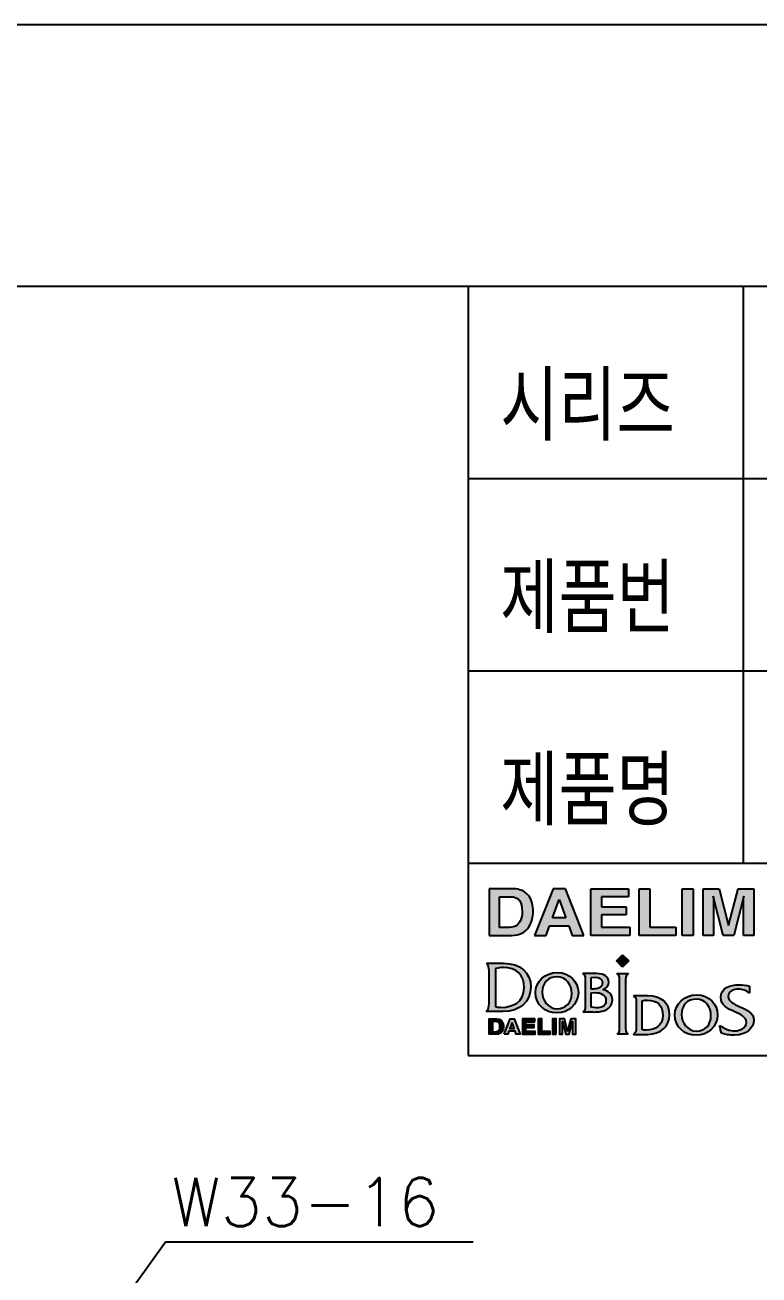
# Model space of a CAD drawing. Header units: millimetres. Extents: x 15117 to 15711, y 3069 to 3489.
# Drawn here: x 15584.2 to 15637.6, y 3398 to 3489 of the extents above; entities that cross this region are included whole.
import ezdxf

# ---------------------------------------------------------------- set-up
doc = ezdxf.new("R2010")
doc.units = ezdxf.units.MM
doc.header["$LTSCALE"] = 0.25
doc.layers.get('0').update_dxf_attribs({"color": 2})
doc.layers.add('D', color=2, linetype='Continuous')
doc.layers.add('TXT', color=4, linetype='Continuous')
doc.styles.add('GHS', font='romans.shx', dxfattribs={"height": 3.5, "bigfont": 'ghs.shx'})
doc.dimstyles.new('HONG', dxfattribs={"dimscale": 0, "dimtxt": 3.5, "dimasz": 3.5, "dimexe": 2, "dimexo": 1, "dimgap": 1, "dimtad": 1, "dimdec": 4, "dimdsep": 46, "dimtxsty": 'GHS', "dimcen": 3, "dimclrd": 2, "dimclre": 2, "dimclrt": 2, "dimadec": 0, "dimazin": 0, "dimtfac": 1, "dimtdec": 4, "dimtmove": 0, "dimatfit": 2, "dimfxl": 0, "dimtvp": 1, "dimtolj": 1, "dimarcsym": 0})

msp = doc.modelspace()

# ---------------------------------------------------------------- hatches: boundary and pattern name
at = {"layer": 'D'}
h = msp.add_hatch(color=256, dxfattribs=at)
h.dxf.hatch_style = 2
edge = h.paths.add_edge_path()
edge.add_spline(control_points=[(15619.62099, 3426.10624), (15619.62099, 3426.10624), (15617.98628, 3426.10624), (15617.98628, 3426.10624), (15617.98628, 3426.10624), (15617.98628, 3422.70109), (15617.98628, 3422.70109), (15617.98628, 3422.70109), (15619.62099, 3422.70109), (15619.62099, 3422.70109), (15620.19435, 3422.70109), (15620.62008, 3422.91369), (15620.89397, 3423.33696), (15621.09546, 3423.65085), (15621.19811, 3424.0346), (15621.19811, 3424.4878), (15621.19811, 3424.66594), (15621.17375, 3424.85384), (15621.12593, 3425.05078), (15621.07822, 3425.24746), (15620.98703, 3425.43111), (15620.85589, 3425.6006), (15620.69056, 3425.81006), (15620.47494, 3425.95417), (15620.20964, 3426.03349), (15620.0516, 3426.07838), (15619.85678, 3426.10307), (15619.62099, 3426.10624)], knot_values=[0, 0, 0, 0, 1, 1, 1, 2, 2, 2, 3, 3, 3, 4, 4, 4, 5, 5, 5, 6, 6, 6, 7, 7, 7, 8, 8, 8, 9, 9, 9, 9], degree=3, periodic=0)
edge = h.paths.add_edge_path()
edge.add_spline(control_points=[(15619.48752, 3425.52059), (15619.85047, 3425.52059), (15620.09271, 3425.42795), (15620.21328, 3425.24143), (15620.33297, 3425.05642), (15620.39493, 3424.78769), (15620.39493, 3424.44003), (15620.39493, 3424.18667), (15620.35472, 3423.96926), (15620.27401, 3423.78577), (15620.12558, 3423.45458), (15619.86357, 3423.28686), (15619.48752, 3423.28686), (15619.48752, 3423.28686), (15618.75446, 3423.28686), (15618.75446, 3423.28686), (15618.75446, 3423.28686), (15618.75446, 3425.52059), (15618.75446, 3425.52059), (15618.75446, 3425.52059), (15619.48752, 3425.52059), (15619.48752, 3425.52059)], knot_values=[0, 0, 0, 0, 1, 1, 1, 2, 2, 2, 3, 3, 3, 4, 4, 4, 5, 5, 5, 6, 6, 6, 7, 7, 7, 7], degree=3, periodic=0)
h = msp.add_hatch(color=256, dxfattribs=at)
h.dxf.hatch_style = 2
edge = h.paths.add_edge_path()
edge.add_spline(control_points=[(15621.30318, 3422.70109), (15621.30318, 3422.70109), (15622.13353, 3422.70109), (15622.13353, 3422.70109), (15622.13353, 3422.70109), (15622.39191, 3423.40435), (15622.39191, 3423.40435), (15622.39191, 3423.40435), (15623.78251, 3423.40435), (15623.78251, 3423.40435), (15623.78251, 3423.40435), (15624.03237, 3422.70109), (15624.03237, 3422.70109), (15624.03237, 3422.70109), (15624.893, 3422.70109), (15624.893, 3422.70109), (15624.893, 3422.70109), (15623.55565, 3426.10624), (15623.55565, 3426.10624), (15623.55565, 3426.10624), (15622.65591, 3426.10624), (15622.65591, 3426.10624), (15622.65591, 3426.10624), (15621.30318, 3422.70109), (15621.30318, 3422.70109)], knot_values=[0, 0, 0, 0, 1, 1, 1, 2, 2, 2, 3, 3, 3, 4, 4, 4, 5, 5, 5, 6, 6, 6, 7, 7, 7, 8, 8, 8, 8], degree=3, periodic=0)
edge = h.paths.add_edge_path()
edge.add_spline(control_points=[(15623.0973, 3425.32775), (15623.0973, 3425.32775), (15623.57389, 3423.98876), (15623.57389, 3423.98876), (15623.57389, 3423.98876), (15622.60506, 3423.98876), (15622.60506, 3423.98876), (15622.60506, 3423.98876), (15623.0973, 3425.32775), (15623.0973, 3425.32775)], knot_values=[0, 0, 0, 0, 1, 1, 1, 2, 2, 2, 3, 3, 3, 3], degree=3, periodic=0)
h = msp.add_hatch(color=256, dxfattribs=at)
h.dxf.hatch_style = 2
edge = h.paths.add_edge_path()
edge.add_spline(control_points=[(15628.13523, 3425.50288), (15628.13523, 3425.50288), (15626.17972, 3425.50288), (15626.17972, 3425.50288), (15626.17972, 3425.50288), (15626.17972, 3424.78315), (15626.17972, 3424.78315), (15626.17972, 3424.78315), (15627.97115, 3424.78315), (15627.97115, 3424.78315), (15627.97115, 3424.78315), (15627.97115, 3424.19848), (15627.97115, 3424.19848), (15627.97115, 3424.19848), (15626.17972, 3424.19848), (15626.17972, 3424.19848), (15626.17972, 3424.19848), (15626.17972, 3423.31156), (15626.17972, 3423.31156), (15626.17972, 3423.31156), (15628.23337, 3423.31156), (15628.23337, 3423.31156), (15628.23337, 3423.31156), (15628.23337, 3422.70109), (15628.23337, 3422.70109), (15628.23337, 3422.70109), (15625.40507, 3422.70109), (15625.40507, 3422.70109), (15625.40507, 3422.70109), (15625.40507, 3426.10624), (15625.40507, 3426.10624), (15625.40507, 3426.10624), (15628.13523, 3426.10624), (15628.13523, 3426.10624), (15628.13523, 3426.10624), (15628.13523, 3425.50288), (15628.13523, 3425.50288)], knot_values=[0, 0, 0, 0, 1, 1, 1, 2, 2, 2, 3, 3, 3, 4, 4, 4, 5, 5, 5, 6, 6, 6, 7, 7, 7, 8, 8, 8, 9, 9, 9, 10, 10, 10, 11, 11, 11, 12, 12, 12, 12], degree=3, periodic=0)
h = msp.add_hatch(color=256, dxfattribs=at)
h.dxf.hatch_style = 2
edge = h.paths.add_edge_path()
edge.add_spline(control_points=[(15628.90136, 3426.10624), (15628.90136, 3426.10624), (15629.69047, 3426.10624), (15629.69047, 3426.10624), (15629.69047, 3426.10624), (15629.69047, 3423.31156), (15629.69047, 3423.31156), (15629.69047, 3423.31156), (15631.57854, 3423.31156), (15631.57854, 3423.31156), (15631.57854, 3423.31156), (15631.57854, 3422.70109), (15631.57854, 3422.70109), (15631.57854, 3422.70109), (15628.90136, 3422.70109), (15628.90136, 3422.70109), (15628.90136, 3422.70109), (15628.90136, 3426.10624), (15628.90136, 3426.10624)], knot_values=[0, 0, 0, 0, 1, 1, 1, 2, 2, 2, 3, 3, 3, 4, 4, 4, 5, 5, 5, 6, 6, 6, 6], degree=3, periodic=0)
h = msp.add_hatch(color=256, dxfattribs=at)
h.dxf.hatch_style = 2
edge = h.paths.add_edge_path()
edge.add_spline(control_points=[(15632.84171, 3422.70109), (15632.84171, 3422.70109), (15632.05164, 3422.70109), (15632.05164, 3422.70109), (15632.05164, 3422.70109), (15632.05164, 3426.10624), (15632.05164, 3426.10624), (15632.05164, 3426.10624), (15632.84171, 3426.10624), (15632.84171, 3426.10624), (15632.84171, 3426.10624), (15632.84171, 3422.70109), (15632.84171, 3422.70109)], knot_values=[0, 0, 0, 0, 1, 1, 1, 2, 2, 2, 3, 3, 3, 4, 4, 4, 4], degree=3, periodic=0)
h = msp.add_hatch(color=256, dxfattribs=at)
h.dxf.hatch_style = 2
edge = h.paths.add_edge_path()
edge.add_spline(control_points=[(15636.10646, 3426.10624), (15636.10646, 3426.10624), (15637.24411, 3426.10624), (15637.24411, 3426.10624), (15637.24411, 3426.10624), (15637.24411, 3422.70109), (15637.24411, 3422.70109), (15637.24411, 3422.70109), (15636.51052, 3422.70109), (15636.51052, 3422.70109), (15636.51052, 3422.70109), (15636.51052, 3425.00384), (15636.51052, 3425.00384), (15636.51052, 3425.07056), (15636.51176, 3425.16361), (15636.51176, 3425.2826), (15636.51505, 3425.40188), (15636.51609, 3425.49452), (15636.51609, 3425.55889), (15636.51609, 3425.55889), (15635.79347, 3422.70109), (15635.79347, 3422.70109), (15635.79347, 3422.70109), (15635.02349, 3422.70109), (15635.02349, 3422.70109), (15635.02349, 3422.70109), (15634.30822, 3425.55889), (15634.30822, 3425.55889), (15634.30822, 3425.49452), (15634.30822, 3425.40188), (15634.31132, 3425.2826), (15634.31241, 3425.16361), (15634.31241, 3425.07056), (15634.31241, 3425.00384), (15634.31241, 3425.00384), (15634.31241, 3422.70109), (15634.31241, 3422.70109), (15634.31241, 3422.70109), (15633.57813, 3422.70109), (15633.57813, 3422.70109), (15633.57813, 3422.70109), (15633.57813, 3426.10624), (15633.57813, 3426.10624), (15633.57813, 3426.10624), (15634.72945, 3426.10624), (15634.72945, 3426.10624), (15634.72945, 3426.10624), (15635.41884, 3423.42987), (15635.41884, 3423.42987), (15635.41884, 3423.42987), (15636.10646, 3426.10624), (15636.10646, 3426.10624)], knot_values=[0, 0, 0, 0, 1, 1, 1, 2, 2, 2, 3, 3, 3, 4, 4, 4, 5, 5, 5, 6, 6, 6, 7, 7, 7, 8, 8, 8, 9, 9, 9, 10, 10, 10, 11, 11, 11, 12, 12, 12, 13, 13, 13, 14, 14, 14, 15, 15, 15, 16, 16, 16, 17, 17, 17, 17], degree=3, periodic=0)
h = msp.add_hatch(color=256, dxfattribs=at)
h.dxf.hatch_style = 2
h.paths.add_polyline_path([(15628.15506, 3420.84829), (15627.70721, 3420.40085), (15627.25981, 3420.84838), (15627.70721, 3421.29592)])
h = msp.add_hatch(color=256, dxfattribs=at)
h.dxf.hatch_style = 2
edge = h.paths.add_edge_path()
edge.add_spline(control_points=[(15618.48943, 3420.30326), (15618.48943, 3420.30326), (15618.46539, 3420.29781), (15618.46539, 3420.29781), (15618.46539, 3420.29781), (15618.46539, 3417.51221), (15618.46539, 3417.51221), (15618.46539, 3417.51221), (15618.49028, 3417.50717), (15618.49028, 3417.50717), (15618.62125, 3417.4807), (15618.75902, 3417.46805), (15618.91133, 3417.46805), (15619.66485, 3417.46805), (15620.54493, 3417.83866), (15620.54493, 3418.88331), (15620.54493, 3419.83861), (15619.99904, 3420.36479), (15619.00795, 3420.36479), (15618.84205, 3420.36479), (15618.6725, 3420.34471), (15618.48943, 3420.30326)], knot_values=[0, 0, 0, 0, 1, 1, 1, 2, 2, 2, 3, 3, 3, 4, 4, 4, 5, 5, 5, 6, 6, 6, 7, 7, 7, 7], degree=3, periodic=0)
edge = h.paths.add_edge_path()
edge.add_spline(control_points=[(15619.04869, 3420.67319), (15620.26953, 3420.67319), (15621.02792, 3420.0126), (15621.02792, 3418.94895), (15621.02792, 3417.89538), (15620.20289, 3417.15966), (15619.02146, 3417.15966), (15619.02146, 3417.15966), (15617.90048, 3417.15966), (15617.78322, 3417.15966), (15617.9673, 3417.31212), (15617.98819, 3417.50821), (15617.98819, 3417.73274), (15617.98819, 3417.76114), (15617.98792, 3417.78969), (15617.98763, 3417.81868), (15617.98763, 3417.81868), (15617.98695, 3417.91167), (15617.98695, 3417.91167), (15617.98695, 3417.91167), (15617.98695, 3419.95894), (15617.98695, 3419.95894), (15617.98695, 3419.95894), (15617.98774, 3420.04042), (15617.98774, 3420.04042), (15617.98819, 3420.07112), (15617.98871, 3420.10308), (15617.98871, 3420.13562), (15617.98871, 3420.3381), (15617.96949, 3420.56763), (15617.81432, 3420.67319), (15617.97971, 3420.67319), (15619.04869, 3420.67319), (15619.04869, 3420.67319)], knot_values=[0, 0, 0, 0, 1, 1, 1, 2, 2, 2, 3, 3, 3, 4, 4, 4, 5, 5, 5, 6, 6, 6, 7, 7, 7, 8, 8, 8, 9, 9, 9, 10, 10, 10, 11, 11, 11, 11], degree=3, periodic=0)
h = msp.add_hatch(color=256, dxfattribs=at)
h.dxf.hatch_style = 2
edge = h.paths.add_edge_path()
edge.add_spline(control_points=[(15622.96397, 3420.00094), (15622.07088, 3420.02241), (15621.36888, 3419.34593), (15621.36888, 3418.53774), (15621.36888, 3417.66562), (15622.07932, 3417.06162), (15622.92164, 3417.06162), (15623.768, 3417.06162), (15624.487, 3417.69128), (15624.487, 3418.55894), (15624.487, 3419.32468), (15623.85742, 3420.00539), (15622.96397, 3420.00094)], knot_values=[0, 0, 0, 0, 1, 1, 1, 2, 2, 2, 3, 3, 3, 4, 4, 4, 4], degree=3, periodic=0)
edge = h.paths.add_edge_path()
edge.add_spline(control_points=[(15622.93449, 3419.69484), (15623.60633, 3419.69484), (15624.00199, 3419.09479), (15624.00199, 3418.47381), (15624.00199, 3417.84001), (15623.58945, 3417.36794), (15622.94286, 3417.36794), (15622.27496, 3417.36794), (15621.8538, 3417.9805), (15621.8538, 3418.57596), (15621.8538, 3419.21841), (15622.27496, 3419.69484), (15622.93449, 3419.69484)], knot_values=[0, 0, 0, 0, 1, 1, 1, 2, 2, 2, 3, 3, 3, 4, 4, 4, 4], degree=3, periodic=0)
h = msp.add_hatch(color=256, dxfattribs=at)
h.dxf.hatch_style = 2
edge = h.paths.add_edge_path()
edge.add_spline(control_points=[(15625.42452, 3418.80148), (15625.42452, 3418.80148), (15625.42452, 3419.63524), (15625.42452, 3419.63524), (15625.42452, 3419.63524), (15625.70951, 3419.66504), (15625.70951, 3419.66504), (15625.96494, 3419.69047), (15626.23692, 3419.53733), (15626.23692, 3419.24397), (15626.23692, 3418.89498), (15625.8414, 3418.80148), (15625.56497, 3418.80148), (15625.56497, 3418.80148), (15625.42452, 3418.80148), (15625.42452, 3418.80148)], knot_values=[0, 0, 0, 0, 1, 1, 1, 2, 2, 2, 3, 3, 3, 4, 4, 4, 5, 5, 5, 5], degree=3, periodic=0)
edge = h.paths.add_edge_path()
edge.add_spline(control_points=[(15624.99069, 3417.72955), (15624.99069, 3417.534), (15625.01626, 3417.22345), (15624.8035, 3417.14255), (15624.8035, 3417.14255), (15624.8035, 3417.12977), (15624.8035, 3417.12977), (15624.8035, 3417.12977), (15625.50537, 3417.12977), (15625.50537, 3417.12977), (15625.82432, 3417.12977), (15626.16046, 3417.11708), (15626.45824, 3417.26171), (15626.74322, 3417.39751), (15626.96866, 3417.6785), (15626.96866, 3418.00598), (15626.96866, 3418.42299), (15626.65797, 3418.67809), (15626.27528, 3418.75889), (15626.5177, 3418.86504), (15626.70078, 3419.02691), (15626.70078, 3419.31203), (15626.70078, 3419.69047), (15626.37316, 3419.92869), (15625.81149, 3419.92869), (15625.81149, 3419.92869), (15624.8035, 3419.92869), (15624.8035, 3419.92869), (15624.8035, 3419.92869), (15624.8035, 3419.91613), (15624.8035, 3419.91613), (15625.02058, 3419.83511), (15624.99069, 3419.52455), (15624.99069, 3419.33324), (15624.99069, 3419.33324), (15624.99069, 3417.72955), (15624.99069, 3417.72955)], knot_values=[0, 0, 0, 0, 1, 1, 1, 2, 2, 2, 3, 3, 3, 4, 4, 4, 5, 5, 5, 6, 6, 6, 7, 7, 7, 8, 8, 8, 9, 9, 9, 10, 10, 10, 11, 11, 11, 12, 12, 12, 12], degree=3, periodic=0)
edge = h.paths.add_edge_path()
edge.add_spline(control_points=[(15625.42452, 3417.47008), (15625.42452, 3417.47008), (15625.42452, 3418.52081), (15625.42452, 3418.52081), (15625.42452, 3418.52081), (15625.72229, 3418.53774), (15625.72229, 3418.53774), (15626.09681, 3418.55894), (15626.49648, 3418.38046), (15626.49648, 3417.96772), (15626.49648, 3417.5638), (15626.1434, 3417.40184), (15625.79476, 3417.4361), (15625.79476, 3417.4361), (15625.42452, 3417.47008), (15625.42452, 3417.47008)], knot_values=[0, 0, 0, 0, 1, 1, 1, 2, 2, 2, 3, 3, 3, 4, 4, 4, 5, 5, 5, 5], degree=3, periodic=0)
h = msp.add_hatch(color=256, dxfattribs=at)
h.dxf.hatch_style = 2
edge = h.paths.add_edge_path()
edge.add_spline(control_points=[(15627.4902, 3419.32901), (15627.4902, 3419.52455), (15627.52027, 3419.83511), (15627.30319, 3419.91613), (15627.30319, 3419.91613), (15627.30319, 3419.92869), (15627.30319, 3419.92869), (15627.30319, 3419.92869), (15628.11126, 3419.92869), (15628.11126, 3419.92869), (15628.11126, 3419.92869), (15628.11126, 3419.91613), (15628.11126, 3419.91613), (15627.89875, 3419.83511), (15627.92409, 3419.52032), (15627.92409, 3419.32901), (15627.92409, 3419.32901), (15627.92409, 3416.10136), (15627.92409, 3416.10136), (15627.92409, 3415.90974), (15627.89875, 3415.59941), (15628.11126, 3415.5186), (15628.11126, 3415.5186), (15628.11126, 3415.50582), (15628.11126, 3415.50582), (15628.11126, 3415.50582), (15627.30319, 3415.50582), (15627.30319, 3415.50582), (15627.30319, 3415.50582), (15627.30319, 3415.5186), (15627.30319, 3415.5186), (15627.51563, 3415.59522), (15627.4902, 3415.90974), (15627.4902, 3416.10136), (15627.4902, 3416.10136), (15627.4902, 3419.32901), (15627.4902, 3419.32901)], knot_values=[0, 0, 0, 0, 1, 1, 1, 2, 2, 2, 3, 3, 3, 4, 4, 4, 5, 5, 5, 6, 6, 6, 7, 7, 7, 8, 8, 8, 9, 9, 9, 10, 10, 10, 11, 11, 11, 12, 12, 12, 12], degree=3, periodic=0)
h = msp.add_hatch(color=256, dxfattribs=at)
h.dxf.hatch_style = 2
edge = h.paths.add_edge_path()
edge.add_spline(control_points=[(15635.84208, 3415.4338), (15635.50096, 3415.4338), (15635.18329, 3415.48678), (15634.89808, 3415.58973), (15634.89087, 3415.61975), (15634.79707, 3416.0248), (15634.76628, 3416.15799), (15635.08971, 3415.90735), (15635.50676, 3415.7584), (15635.90168, 3415.7584), (15636.24122, 3415.7584), (15636.71158, 3415.96637), (15636.71158, 3416.3566), (15636.71158, 3416.7692), (15636.30011, 3416.95331), (15635.86481, 3417.14791), (15635.36286, 3417.37249), (15634.84343, 3417.60476), (15634.84343, 3418.20283), (15634.84343, 3418.8758), (15635.55948, 3419.11469), (15636.1733, 3419.11469), (15636.4446, 3419.11469), (15636.70505, 3419.07643), (15636.94899, 3419.00283), (15636.94899, 3418.96196), (15636.94899, 3418.5999), (15636.94899, 3418.48989), (15636.73819, 3418.67332), (15636.42578, 3418.79009), (15636.1295, 3418.79009), (15635.79117, 3418.79009), (15635.39608, 3418.65207), (15635.39608, 3418.26265), (15635.39608, 3417.89709), (15635.8081, 3417.70888), (15636.24456, 3417.50938), (15636.74584, 3417.28039), (15637.264, 3417.04356), (15637.264, 3416.52482), (15637.264, 3416.00026), (15636.72027, 3415.4338), (15635.84208, 3415.4338)], knot_values=[0, 0, 0, 0, 1, 1, 1, 2, 2, 2, 3, 3, 3, 4, 4, 4, 5, 5, 5, 6, 6, 6, 7, 7, 7, 8, 8, 8, 9, 9, 9, 10, 10, 10, 11, 11, 11, 12, 12, 12, 13, 13, 13, 14, 14, 14, 14], degree=3, periodic=0)
h = msp.add_hatch(color=256, dxfattribs=at)
h.dxf.hatch_style = 2
edge = h.paths.add_edge_path()
edge.add_spline(control_points=[(15628.69587, 3416.11613), (15628.69587, 3415.86526), (15628.7213, 3415.66103), (15628.50865, 3415.51644), (15628.50865, 3415.51644), (15628.50865, 3415.50389), (15628.50865, 3415.50389), (15628.50865, 3415.50389), (15629.52963, 3415.50389), (15629.52963, 3415.50389), (15630.48232, 3415.50389), (15631.1249, 3416.09065), (15631.1249, 3416.92865), (15631.1249, 3417.77506), (15630.5204, 3418.30258), (15629.55074, 3418.30258), (15629.55074, 3418.30258), (15628.50865, 3418.30258), (15628.50865, 3418.30258), (15628.50865, 3418.30258), (15628.50865, 3418.28993), (15628.50865, 3418.28993), (15628.72531, 3418.22615), (15628.69587, 3417.91546), (15628.69587, 3417.71996), (15628.69587, 3417.71996), (15628.69587, 3416.11613), (15628.69587, 3416.11613)], knot_values=[0, 0, 0, 0, 1, 1, 1, 2, 2, 2, 3, 3, 3, 4, 4, 4, 5, 5, 5, 6, 6, 6, 7, 7, 7, 8, 8, 8, 9, 9, 9, 9], degree=3, periodic=0)
edge = h.paths.add_edge_path()
edge.add_spline(control_points=[(15629.12981, 3417.94971), (15629.25716, 3417.97915), (15629.385, 3417.99626), (15629.51239, 3417.99626), (15630.22276, 3417.99626), (15630.6396, 3417.62201), (15630.6396, 3416.87764), (15630.6396, 3416.1417), (15630.07395, 3415.81012), (15629.44014, 3415.81012), (15629.33364, 3415.81012), (15629.23159, 3415.81867), (15629.12981, 3415.83969), (15629.12981, 3415.83969), (15629.12981, 3417.94971), (15629.12981, 3417.94971)], knot_values=[0, 0, 0, 0, 1, 1, 1, 2, 2, 2, 3, 3, 3, 4, 4, 4, 5, 5, 5, 5], degree=3, periodic=0)
h = msp.add_hatch(color=256, dxfattribs=at)
h.dxf.hatch_style = 2
edge = h.paths.add_edge_path()
edge.add_spline(control_points=[(15633.1001, 3418.37506), (15632.2071, 3418.3963), (15631.50505, 3417.71996), (15631.50505, 3416.91163), (15631.50505, 3416.03965), (15632.21534, 3415.43551), (15633.05765, 3415.43551), (15633.90429, 3415.43551), (15634.62313, 3416.06531), (15634.62313, 3416.93296), (15634.62313, 3417.69857), (15633.99378, 3418.37929), (15633.1001, 3418.37506)], knot_values=[0, 0, 0, 0, 1, 1, 1, 2, 2, 2, 3, 3, 3, 4, 4, 4, 4], degree=3, periodic=0)
edge = h.paths.add_edge_path()
edge.add_spline(control_points=[(15633.07044, 3418.06864), (15633.74246, 3418.06864), (15634.13841, 3417.46882), (15634.13841, 3416.84784), (15634.13841, 3416.2139), (15633.72581, 3415.74197), (15633.07886, 3415.74197), (15632.41129, 3415.74197), (15631.99004, 3416.35466), (15631.99004, 3416.94998), (15631.99004, 3417.59234), (15632.41129, 3418.06864), (15633.07044, 3418.06864)], knot_values=[0, 0, 0, 0, 1, 1, 1, 2, 2, 2, 3, 3, 3, 4, 4, 4, 4], degree=3, periodic=0)
h = msp.add_hatch(color=256, dxfattribs=at)
h.dxf.hatch_style = 2
edge = h.paths.add_edge_path()
edge.add_spline(control_points=[(15618.52515, 3416.62263), (15618.52515, 3416.62263), (15617.989, 3416.62263), (15617.989, 3416.62263), (15617.989, 3416.62263), (15617.989, 3415.50582), (15617.989, 3415.50582), (15617.989, 3415.50582), (15618.52515, 3415.50582), (15618.52515, 3415.50582), (15618.7132, 3415.50582), (15618.85283, 3415.57555), (15618.94266, 3415.71437), (15619.00874, 3415.81732), (15619.04241, 3415.94319), (15619.04241, 3416.09182), (15619.04241, 3416.15025), (15619.03442, 3416.21188), (15619.01873, 3416.27647), (15619.00309, 3416.34098), (15618.97318, 3416.40121), (15618.93017, 3416.4568), (15618.87595, 3416.52549), (15618.80523, 3416.57276), (15618.71821, 3416.59878), (15618.66638, 3416.6135), (15618.60248, 3416.6216), (15618.52515, 3416.62263)], knot_values=[0, 0, 0, 0, 1, 1, 1, 2, 2, 2, 3, 3, 3, 4, 4, 4, 5, 5, 5, 6, 6, 6, 7, 7, 7, 8, 8, 8, 9, 9, 9, 9], degree=3, periodic=0)
edge = h.paths.add_edge_path()
edge.add_spline(control_points=[(15618.48137, 3416.43056), (15618.60041, 3416.43056), (15618.67986, 3416.40017), (15618.71941, 3416.339), (15618.75866, 3416.27832), (15618.77898, 3416.19018), (15618.77898, 3416.07616), (15618.77898, 3415.99306), (15618.7658, 3415.92176), (15618.73932, 3415.86157), (15618.69064, 3415.75295), (15618.60471, 3415.69794), (15618.48137, 3415.69794), (15618.48137, 3415.69794), (15618.24095, 3415.69794), (15618.24095, 3415.69794), (15618.24095, 3415.69794), (15618.24095, 3416.43056), (15618.24095, 3416.43056), (15618.24095, 3416.43056), (15618.48137, 3416.43056), (15618.48137, 3416.43056)], knot_values=[0, 0, 0, 0, 1, 1, 1, 2, 2, 2, 3, 3, 3, 4, 4, 4, 5, 5, 5, 6, 6, 6, 7, 7, 7, 7], degree=3, periodic=0)
h = msp.add_hatch(color=256, dxfattribs=at)
h.dxf.hatch_style = 2
edge = h.paths.add_edge_path()
edge.add_spline(control_points=[(15619.07687, 3415.50582), (15619.07687, 3415.50582), (15619.34921, 3415.50582), (15619.34921, 3415.50582), (15619.34921, 3415.50582), (15619.43395, 3415.73648), (15619.43395, 3415.73648), (15619.43395, 3415.73648), (15619.89004, 3415.73648), (15619.89004, 3415.73648), (15619.89004, 3415.73648), (15619.97198, 3415.50582), (15619.97198, 3415.50582), (15619.97198, 3415.50582), (15620.25425, 3415.50582), (15620.25425, 3415.50582), (15620.25425, 3415.50582), (15619.81563, 3416.62263), (15619.81563, 3416.62263), (15619.81563, 3416.62263), (15619.52053, 3416.62263), (15619.52053, 3416.62263), (15619.52053, 3416.62263), (15619.07687, 3415.50582), (15619.07687, 3415.50582)], knot_values=[0, 0, 0, 0, 1, 1, 1, 2, 2, 2, 3, 3, 3, 4, 4, 4, 5, 5, 5, 6, 6, 6, 7, 7, 7, 8, 8, 8, 8], degree=3, periodic=0)
edge = h.paths.add_edge_path()
edge.add_spline(control_points=[(15619.6653, 3416.36731), (15619.6653, 3416.36731), (15619.82161, 3415.92815), (15619.82161, 3415.92815), (15619.82161, 3415.92815), (15619.50386, 3415.92815), (15619.50386, 3415.92815), (15619.50386, 3415.92815), (15619.6653, 3416.36731), (15619.6653, 3416.36731)], knot_values=[0, 0, 0, 0, 1, 1, 1, 2, 2, 2, 3, 3, 3, 3], degree=3, periodic=0)
h = msp.add_hatch(color=256, dxfattribs=at)
h.dxf.hatch_style = 2
edge = h.paths.add_edge_path()
edge.add_spline(control_points=[(15621.31763, 3416.42475), (15621.31763, 3416.42475), (15620.67626, 3416.42475), (15620.67626, 3416.42475), (15620.67626, 3416.42475), (15620.67626, 3416.18869), (15620.67626, 3416.18869), (15620.67626, 3416.18869), (15621.26381, 3416.18869), (15621.26381, 3416.18869), (15621.26381, 3416.18869), (15621.26381, 3415.99693), (15621.26381, 3415.99693), (15621.26381, 3415.99693), (15620.67626, 3415.99693), (15620.67626, 3415.99693), (15620.67626, 3415.99693), (15620.67626, 3415.70604), (15620.67626, 3415.70604), (15620.67626, 3415.70604), (15621.34982, 3415.70604), (15621.34982, 3415.70604), (15621.34982, 3415.70604), (15621.34982, 3415.50582), (15621.34982, 3415.50582), (15621.34982, 3415.50582), (15620.4222, 3415.50582), (15620.4222, 3415.50582), (15620.4222, 3415.50582), (15620.4222, 3416.62263), (15620.4222, 3416.62263), (15620.4222, 3416.62263), (15621.31763, 3416.62263), (15621.31763, 3416.62263), (15621.31763, 3416.62263), (15621.31763, 3416.42475), (15621.31763, 3416.42475)], knot_values=[0, 0, 0, 0, 1, 1, 1, 2, 2, 2, 3, 3, 3, 4, 4, 4, 5, 5, 5, 6, 6, 6, 7, 7, 7, 8, 8, 8, 9, 9, 9, 10, 10, 10, 11, 11, 11, 12, 12, 12, 12], degree=3, periodic=0)
h = msp.add_hatch(color=256, dxfattribs=at)
h.dxf.hatch_style = 2
edge = h.paths.add_edge_path()
edge.add_spline(control_points=[(15621.5689, 3416.62263), (15621.5689, 3416.62263), (15621.82771, 3416.62263), (15621.82771, 3416.62263), (15621.82771, 3416.62263), (15621.82771, 3415.70604), (15621.82771, 3415.70604), (15621.82771, 3415.70604), (15622.44696, 3415.70604), (15622.44696, 3415.70604), (15622.44696, 3415.70604), (15622.44696, 3415.50582), (15622.44696, 3415.50582), (15622.44696, 3415.50582), (15621.5689, 3415.50582), (15621.5689, 3415.50582), (15621.5689, 3415.50582), (15621.5689, 3416.62263), (15621.5689, 3416.62263)], knot_values=[0, 0, 0, 0, 1, 1, 1, 2, 2, 2, 3, 3, 3, 4, 4, 4, 5, 5, 5, 6, 6, 6, 6], degree=3, periodic=0)
h = msp.add_hatch(color=256, dxfattribs=at)
h.dxf.hatch_style = 2
edge = h.paths.add_edge_path()
edge.add_spline(control_points=[(15622.86125, 3415.50582), (15622.86125, 3415.50582), (15622.60212, 3415.50582), (15622.60212, 3415.50582), (15622.60212, 3415.50582), (15622.60212, 3416.62263), (15622.60212, 3416.62263), (15622.60212, 3416.62263), (15622.86125, 3416.62263), (15622.86125, 3416.62263), (15622.86125, 3416.62263), (15622.86125, 3415.50582), (15622.86125, 3415.50582)], knot_values=[0, 0, 0, 0, 1, 1, 1, 2, 2, 2, 3, 3, 3, 4, 4, 4, 4], degree=3, periodic=0)
h = msp.add_hatch(color=256, dxfattribs=at)
h.dxf.hatch_style = 2
edge = h.paths.add_edge_path()
edge.add_spline(control_points=[(15623.93201, 3416.62263), (15623.93201, 3416.62263), (15624.30514, 3416.62263), (15624.30514, 3416.62263), (15624.30514, 3416.62263), (15624.30514, 3415.50582), (15624.30514, 3415.50582), (15624.30514, 3415.50582), (15624.06454, 3415.50582), (15624.06454, 3415.50582), (15624.06454, 3415.50582), (15624.06454, 3416.26107), (15624.06454, 3416.26107), (15624.06454, 3416.28296), (15624.06494, 3416.31348), (15624.06494, 3416.3525), (15624.06602, 3416.39162), (15624.06636, 3416.42201), (15624.06636, 3416.44312), (15624.06636, 3416.44312), (15623.82936, 3415.50582), (15623.82936, 3415.50582), (15623.82936, 3415.50582), (15623.57682, 3415.50582), (15623.57682, 3415.50582), (15623.57682, 3415.50582), (15623.34223, 3416.44312), (15623.34223, 3416.44312), (15623.34223, 3416.42201), (15623.34223, 3416.39162), (15623.34325, 3416.3525), (15623.34361, 3416.31348), (15623.34361, 3416.28296), (15623.34361, 3416.26107), (15623.34361, 3416.26107), (15623.34361, 3415.50582), (15623.34361, 3415.50582), (15623.34361, 3415.50582), (15623.10278, 3415.50582), (15623.10278, 3415.50582), (15623.10278, 3415.50582), (15623.10278, 3416.62263), (15623.10278, 3416.62263), (15623.10278, 3416.62263), (15623.48038, 3416.62263), (15623.48038, 3416.62263), (15623.48038, 3416.62263), (15623.70649, 3415.74485), (15623.70649, 3415.74485), (15623.70649, 3415.74485), (15623.93201, 3416.62263), (15623.93201, 3416.62263)], knot_values=[0, 0, 0, 0, 1, 1, 1, 2, 2, 2, 3, 3, 3, 4, 4, 4, 5, 5, 5, 6, 6, 6, 7, 7, 7, 8, 8, 8, 9, 9, 9, 10, 10, 10, 11, 11, 11, 12, 12, 12, 13, 13, 13, 14, 14, 14, 15, 15, 15, 16, 16, 16, 17, 17, 17, 17], degree=3, periodic=0)

# ---------------------------------------------------------------- linework, layer by layer
at = {"color": 7}
for p, q in [((15616.46723, 3469.97362), (15616.46723, 3413.97362)), ((15636.46723, 3469.97362), (15636.46723, 3427.97362)), ((15616.46723, 3455.97362), (15697.46723, 3455.97362)), ((15616.46723, 3441.97362), (15697.46723, 3441.97362)), ((15616.46723, 3427.97362), (15697.46723, 3427.97362)), ((15616.46723, 3413.97362), (15697.46723, 3413.97362))]:
    msp.add_line(p, q, dxfattribs=at)
at = {"linetype": 'Continuous'}
msp.add_lwpolyline([(15117.46723, 3068.97362), (15711.46723, 3068.97362), (15711.46723, 3488.97362), (15117.46723, 3488.97362)], close=True, dxfattribs=at)
at = {"layer": 'D'}
for p, q in [((15627.25981, 3420.84838), (15627.70721, 3421.29592)), ((15627.70721, 3421.29592), (15628.15506, 3420.84829)), ((15627.70721, 3420.40085), (15627.25981, 3420.84838)), ((15628.15506, 3420.84829), (15627.70721, 3420.40085)), ((15594.45412, 3400.40562), (15616.83654, 3400.40562))]:
    msp.add_line(p, q, dxfattribs=at)
for points in [[(15619.62099, 3426.10624), (15619.62099, 3426.10624), (15617.98628, 3426.10624), (15617.98628, 3426.10624)], [(15617.98628, 3426.10624), (15617.98628, 3426.10624), (15617.98628, 3422.70109), (15617.98628, 3422.70109)], [(15620.20964, 3426.03349), (15620.0516, 3426.07838), (15619.85678, 3426.10307), (15619.62099, 3426.10624)], [(15620.85589, 3425.6006), (15620.69056, 3425.81006), (15620.47494, 3425.95417), (15620.20964, 3426.03349)], [(15622.65591, 3426.10624), (15622.65591, 3426.10624), (15621.30318, 3422.70109), (15621.30318, 3422.70109)], [(15623.55565, 3426.10624), (15623.55565, 3426.10624), (15622.65591, 3426.10624), (15622.65591, 3426.10624)], [(15624.893, 3422.70109), (15624.893, 3422.70109), (15623.55565, 3426.10624), (15623.55565, 3426.10624)], [(15625.40507, 3422.70109), (15625.40507, 3422.70109), (15625.40507, 3426.10624), (15625.40507, 3426.10624)], [(15625.40507, 3426.10624), (15625.40507, 3426.10624), (15628.13523, 3426.10624), (15628.13523, 3426.10624)], [(15628.13523, 3426.10624), (15628.13523, 3426.10624), (15628.13523, 3425.50288), (15628.13523, 3425.50288)], [(15628.90136, 3426.10624), (15628.90136, 3426.10624), (15629.69047, 3426.10624), (15629.69047, 3426.10624)], [(15628.90136, 3422.70109), (15628.90136, 3422.70109), (15628.90136, 3426.10624), (15628.90136, 3426.10624)], [(15629.69047, 3426.10624), (15629.69047, 3426.10624), (15629.69047, 3423.31156), (15629.69047, 3423.31156)], [(15632.05164, 3422.70109), (15632.05164, 3422.70109), (15632.05164, 3426.10624), (15632.05164, 3426.10624)], [(15632.05164, 3426.10624), (15632.05164, 3426.10624), (15632.84171, 3426.10624), (15632.84171, 3426.10624)], [(15632.84171, 3426.10624), (15632.84171, 3426.10624), (15632.84171, 3422.70109), (15632.84171, 3422.70109)], [(15633.57813, 3422.70109), (15633.57813, 3422.70109), (15633.57813, 3426.10624), (15633.57813, 3426.10624)], [(15633.57813, 3426.10624), (15633.57813, 3426.10624), (15634.72945, 3426.10624), (15634.72945, 3426.10624)], [(15634.72945, 3426.10624), (15634.72945, 3426.10624), (15635.41884, 3423.42987), (15635.41884, 3423.42987)], [(15635.41884, 3423.42987), (15635.41884, 3423.42987), (15636.10646, 3426.10624), (15636.10646, 3426.10624)], [(15636.10646, 3426.10624), (15636.10646, 3426.10624), (15637.24411, 3426.10624), (15637.24411, 3426.10624)], [(15637.24411, 3426.10624), (15637.24411, 3426.10624), (15637.24411, 3422.70109), (15637.24411, 3422.70109)], [(15618.75446, 3423.28686), (15618.75446, 3423.28686), (15618.75446, 3425.52059), (15618.75446, 3425.52059)], [(15618.75446, 3425.52059), (15618.75446, 3425.52059), (15619.48752, 3425.52059), (15619.48752, 3425.52059)], [(15619.48752, 3425.52059), (15619.85047, 3425.52059), (15620.09271, 3425.42795), (15620.21328, 3425.24143)], [(15621.12593, 3425.05078), (15621.07822, 3425.24746), (15620.98703, 3425.43111), (15620.85589, 3425.6006)], [(15622.60506, 3423.98876), (15622.60506, 3423.98876), (15623.0973, 3425.32775), (15623.0973, 3425.32775)], [(15623.0973, 3425.32775), (15623.0973, 3425.32775), (15623.57389, 3423.98876), (15623.57389, 3423.98876)], [(15628.13523, 3425.50288), (15628.13523, 3425.50288), (15626.17972, 3425.50288), (15626.17972, 3425.50288)], [(15626.17972, 3425.50288), (15626.17972, 3425.50288), (15626.17972, 3424.78315), (15626.17972, 3424.78315)], [(15635.02349, 3422.70109), (15635.02349, 3422.70109), (15634.30822, 3425.55889), (15634.30822, 3425.55889)], [(15634.30822, 3425.55889), (15634.30822, 3425.49452), (15634.30822, 3425.40188), (15634.31132, 3425.2826)], [(15634.31132, 3425.2826), (15634.31241, 3425.16361), (15634.31241, 3425.07056), (15634.31241, 3425.00384)], [(15634.31241, 3425.00384), (15634.31241, 3425.00384), (15634.31241, 3422.70109), (15634.31241, 3422.70109)], [(15636.51609, 3425.55889), (15636.51609, 3425.55889), (15635.79347, 3422.70109), (15635.79347, 3422.70109)], [(15636.51052, 3425.00384), (15636.51052, 3425.07056), (15636.51176, 3425.16361), (15636.51176, 3425.2826)], [(15636.51052, 3422.70109), (15636.51052, 3422.70109), (15636.51052, 3425.00384), (15636.51052, 3425.00384)], [(15636.51176, 3425.2826), (15636.51505, 3425.40188), (15636.51609, 3425.49452), (15636.51609, 3425.55889)], [(15623.57389, 3423.98876), (15623.57389, 3423.98876), (15622.60506, 3423.98876), (15622.60506, 3423.98876)], [(15626.17972, 3424.78315), (15626.17972, 3424.78315), (15627.97115, 3424.78315), (15627.97115, 3424.78315)], [(15627.97115, 3424.19848), (15627.97115, 3424.19848), (15626.17972, 3424.19848), (15626.17972, 3424.19848)], [(15626.17972, 3424.19848), (15626.17972, 3424.19848), (15626.17972, 3423.31156), (15626.17972, 3423.31156)], [(15627.97115, 3424.78315), (15627.97115, 3424.78315), (15627.97115, 3424.19848), (15627.97115, 3424.19848)], [(15619.48752, 3423.28686), (15619.48752, 3423.28686), (15618.75446, 3423.28686), (15618.75446, 3423.28686)], [(15620.27401, 3423.78577), (15620.12558, 3423.45458), (15619.86357, 3423.28686), (15619.48752, 3423.28686)], [(15619.62099, 3422.70109), (15620.19435, 3422.70109), (15620.62008, 3422.91369), (15620.89397, 3423.33696)], [(15622.13353, 3422.70109), (15622.13353, 3422.70109), (15622.39191, 3423.40435), (15622.39191, 3423.40435)], [(15622.39191, 3423.40435), (15622.39191, 3423.40435), (15623.78251, 3423.40435), (15623.78251, 3423.40435)], [(15623.78251, 3423.40435), (15623.78251, 3423.40435), (15624.03237, 3422.70109), (15624.03237, 3422.70109)], [(15626.17972, 3423.31156), (15626.17972, 3423.31156), (15628.23337, 3423.31156), (15628.23337, 3423.31156)], [(15628.23337, 3423.31156), (15628.23337, 3423.31156), (15628.23337, 3422.70109), (15628.23337, 3422.70109)], [(15629.69047, 3423.31156), (15629.69047, 3423.31156), (15631.57854, 3423.31156), (15631.57854, 3423.31156)], [(15631.57854, 3423.31156), (15631.57854, 3423.31156), (15631.57854, 3422.70109), (15631.57854, 3422.70109)], [(15617.98628, 3422.70109), (15617.98628, 3422.70109), (15619.62099, 3422.70109), (15619.62099, 3422.70109)], [(15621.30318, 3422.70109), (15621.30318, 3422.70109), (15622.13353, 3422.70109), (15622.13353, 3422.70109)], [(15624.03237, 3422.70109), (15624.03237, 3422.70109), (15624.893, 3422.70109), (15624.893, 3422.70109)], [(15628.23337, 3422.70109), (15628.23337, 3422.70109), (15625.40507, 3422.70109), (15625.40507, 3422.70109)], [(15631.57854, 3422.70109), (15631.57854, 3422.70109), (15628.90136, 3422.70109), (15628.90136, 3422.70109)], [(15632.84171, 3422.70109), (15632.84171, 3422.70109), (15632.05164, 3422.70109), (15632.05164, 3422.70109)], [(15634.31241, 3422.70109), (15634.31241, 3422.70109), (15633.57813, 3422.70109), (15633.57813, 3422.70109)], [(15635.79347, 3422.70109), (15635.79347, 3422.70109), (15635.02349, 3422.70109), (15635.02349, 3422.70109)], [(15637.24411, 3422.70109), (15637.24411, 3422.70109), (15636.51052, 3422.70109), (15636.51052, 3422.70109)], [(15617.81432, 3420.67319), (15617.97971, 3420.67319), (15619.04869, 3420.67319), (15619.04869, 3420.67319)], [(15618.48943, 3420.30326), (15618.48943, 3420.30326), (15618.46539, 3420.29781), (15618.46539, 3420.29781)], [(15618.46539, 3420.29781), (15618.46539, 3420.29781), (15618.46539, 3417.51221), (15618.46539, 3417.51221)], [(15617.98695, 3419.95894), (15617.98695, 3419.95894), (15617.98774, 3420.04042), (15617.98774, 3420.04042)], [(15617.98695, 3417.91167), (15617.98695, 3417.91167), (15617.98695, 3419.95894), (15617.98695, 3419.95894)], [(15625.81149, 3419.92869), (15625.81149, 3419.92869), (15624.8035, 3419.92869), (15624.8035, 3419.92869)], [(15624.8035, 3419.92869), (15624.8035, 3419.92869), (15624.8035, 3419.91613), (15624.8035, 3419.91613)], [(15624.8035, 3419.91613), (15625.02058, 3419.83511), (15624.99069, 3419.52455), (15624.99069, 3419.33324)], [(15624.99069, 3419.33324), (15624.99069, 3419.33324), (15624.99069, 3417.72955), (15624.99069, 3417.72955)], [(15625.42452, 3419.63524), (15625.42452, 3419.63524), (15625.70951, 3419.66504), (15625.70951, 3419.66504)], [(15625.42452, 3418.80148), (15625.42452, 3418.80148), (15625.42452, 3419.63524), (15625.42452, 3419.63524)], [(15627.30319, 3419.91613), (15627.30319, 3419.91613), (15627.30319, 3419.92869), (15627.30319, 3419.92869)], [(15627.30319, 3419.92869), (15627.30319, 3419.92869), (15628.11126, 3419.92869), (15628.11126, 3419.92869)], [(15627.4902, 3419.32901), (15627.4902, 3419.52455), (15627.52027, 3419.83511), (15627.30319, 3419.91613)], [(15627.4902, 3416.10136), (15627.4902, 3416.10136), (15627.4902, 3419.32901), (15627.4902, 3419.32901)], [(15628.11126, 3419.91613), (15627.89875, 3419.83511), (15627.92409, 3419.52032), (15627.92409, 3419.32901)], [(15627.92409, 3419.32901), (15627.92409, 3419.32901), (15627.92409, 3416.10136), (15627.92409, 3416.10136)], [(15628.11126, 3419.92869), (15628.11126, 3419.92869), (15628.11126, 3419.91613), (15628.11126, 3419.91613)], [(15625.56497, 3418.80148), (15625.56497, 3418.80148), (15625.42452, 3418.80148), (15625.42452, 3418.80148)], [(15625.42452, 3418.52081), (15625.42452, 3418.52081), (15625.72229, 3418.53774), (15625.72229, 3418.53774)], [(15625.42452, 3417.47008), (15625.42452, 3417.47008), (15625.42452, 3418.52081), (15625.42452, 3418.52081)], [(15636.94899, 3419.00283), (15636.94899, 3418.96196), (15636.94899, 3418.5999), (15636.94899, 3418.48989)], [(15617.98763, 3417.81868), (15617.98763, 3417.81868), (15617.98695, 3417.91167), (15617.98695, 3417.91167)], [(15618.46539, 3417.51221), (15618.46539, 3417.51221), (15618.49028, 3417.50717), (15618.49028, 3417.50717)], [(15624.99069, 3417.72955), (15624.99069, 3417.534), (15625.01626, 3417.22345), (15624.8035, 3417.14255)], [(15629.55074, 3418.30258), (15629.55074, 3418.30258), (15628.50865, 3418.30258), (15628.50865, 3418.30258)], [(15628.50865, 3418.30258), (15628.50865, 3418.30258), (15628.50865, 3418.28993), (15628.50865, 3418.28993)], [(15628.50865, 3418.28993), (15628.72531, 3418.22615), (15628.69587, 3417.91546), (15628.69587, 3417.71996)], [(15628.69587, 3417.71996), (15628.69587, 3417.71996), (15628.69587, 3416.11613), (15628.69587, 3416.11613)], [(15629.12981, 3415.83969), (15629.12981, 3415.83969), (15629.12981, 3417.94971), (15629.12981, 3417.94971)], [(15619.02146, 3417.15966), (15619.02146, 3417.15966), (15617.90048, 3417.15966), (15617.78322, 3417.15966)], [(15624.8035, 3417.14255), (15624.8035, 3417.14255), (15624.8035, 3417.12977), (15624.8035, 3417.12977)], [(15624.8035, 3417.12977), (15624.8035, 3417.12977), (15625.50537, 3417.12977), (15625.50537, 3417.12977)], [(15625.79476, 3417.4361), (15625.79476, 3417.4361), (15625.42452, 3417.47008), (15625.42452, 3417.47008)], [(15625.50537, 3417.12977), (15625.82432, 3417.12977), (15626.16046, 3417.11708), (15626.45824, 3417.26171)], [(15627.30319, 3415.5186), (15627.51563, 3415.59522), (15627.4902, 3415.90974), (15627.4902, 3416.10136)], [(15627.92409, 3416.10136), (15627.92409, 3415.90974), (15627.89875, 3415.59941), (15628.11126, 3415.5186)], [(15628.69587, 3416.11613), (15628.69587, 3415.86526), (15628.7213, 3415.66103), (15628.50865, 3415.51644)], [(15634.89808, 3415.58973), (15634.89087, 3415.61975), (15634.79707, 3416.0248), (15634.76628, 3416.15799)], [(15627.30319, 3415.50582), (15627.30319, 3415.50582), (15627.30319, 3415.5186), (15627.30319, 3415.5186)], [(15628.11126, 3415.50582), (15628.11126, 3415.50582), (15627.30319, 3415.50582), (15627.30319, 3415.50582)], [(15628.11126, 3415.5186), (15628.11126, 3415.5186), (15628.11126, 3415.50582), (15628.11126, 3415.50582)], [(15628.50865, 3415.51644), (15628.50865, 3415.51644), (15628.50865, 3415.50389), (15628.50865, 3415.50389)], [(15628.50865, 3415.50389), (15628.50865, 3415.50389), (15629.52963, 3415.50389), (15629.52963, 3415.50389)], [(15635.84208, 3415.4338), (15635.50096, 3415.4338), (15635.18329, 3415.48678), (15634.89808, 3415.58973)]]:
    msp.add_open_spline(points, degree=3, dxfattribs=at)
for points, knots in [([(15620.21328, 3425.24143), (15620.33297, 3425.05642), (15620.39493, 3424.78769), (15620.39493, 3424.44003), (15620.39493, 3424.18667), (15620.35472, 3423.96926), (15620.27401, 3423.78577)], [1, 1, 1, 1, 2, 2, 2, 3, 3, 3, 3]), ([(15620.89397, 3423.33696), (15621.09546, 3423.65085), (15621.19811, 3424.0346), (15621.19811, 3424.4878), (15621.19811, 3424.66594), (15621.17375, 3424.85384), (15621.12593, 3425.05078)], [4, 4, 4, 4, 5, 5, 5, 6, 6, 6, 6]), ([(15617.98774, 3420.04042), (15617.98819, 3420.07112), (15617.98871, 3420.10308), (15617.98871, 3420.13562), (15617.98871, 3420.3381), (15617.96949, 3420.56763), (15617.81432, 3420.67319)], [8, 8, 8, 8, 9, 9, 9, 10, 10, 10, 10]), ([(15618.49028, 3417.50717), (15618.62125, 3417.4807), (15618.75902, 3417.46805), (15618.91133, 3417.46805), (15619.66485, 3417.46805), (15620.54493, 3417.83866), (15620.54493, 3418.88331), (15620.54493, 3419.83861), (15619.99904, 3420.36479), (15619.00795, 3420.36479), (15618.84205, 3420.36479), (15618.6725, 3420.34471), (15618.48943, 3420.30326)], [3, 3, 3, 3, 4, 4, 4, 5, 5, 5, 6, 6, 6, 7, 7, 7, 7]), ([(15619.04869, 3420.67319), (15620.26953, 3420.67319), (15621.02792, 3420.0126), (15621.02792, 3418.94895), (15621.02792, 3417.89538), (15620.20289, 3417.15966), (15619.02146, 3417.15966)], [0, 0, 0, 0, 1, 1, 1, 2, 2, 2, 2]), ([(15622.96397, 3420.00094), (15622.07088, 3420.02241), (15621.36888, 3419.34593), (15621.36888, 3418.53774), (15621.36888, 3417.66562), (15622.07932, 3417.06162), (15622.92164, 3417.06162), (15623.768, 3417.06162), (15624.487, 3417.69128), (15624.487, 3418.55894), (15624.487, 3419.32468), (15623.85742, 3420.00539), (15622.96397, 3420.00094)], [0, 0, 0, 0, 1, 1, 1, 2, 2, 2, 3, 3, 3, 4, 4, 4, 4]), ([(15622.93449, 3419.69484), (15623.60633, 3419.69484), (15624.00199, 3419.09479), (15624.00199, 3418.47381), (15624.00199, 3417.84001), (15623.58945, 3417.36794), (15622.94286, 3417.36794), (15622.27496, 3417.36794), (15621.8538, 3417.9805), (15621.8538, 3418.57596), (15621.8538, 3419.21841), (15622.27496, 3419.69484), (15622.93449, 3419.69484)], [0, 0, 0, 0, 1, 1, 1, 2, 2, 2, 3, 3, 3, 4, 4, 4, 4]), ([(15625.70951, 3419.66504), (15625.96494, 3419.69047), (15626.23692, 3419.53733), (15626.23692, 3419.24397), (15626.23692, 3418.89498), (15625.8414, 3418.80148), (15625.56497, 3418.80148)], [2, 2, 2, 2, 3, 3, 3, 4, 4, 4, 4]), ([(15626.27528, 3418.75889), (15626.5177, 3418.86504), (15626.70078, 3419.02691), (15626.70078, 3419.31203), (15626.70078, 3419.69047), (15626.37316, 3419.92869), (15625.81149, 3419.92869)], [6, 6, 6, 6, 7, 7, 7, 8, 8, 8, 8]), ([(15625.72229, 3418.53774), (15626.09681, 3418.55894), (15626.49648, 3418.38046), (15626.49648, 3417.96772), (15626.49648, 3417.5638), (15626.1434, 3417.40184), (15625.79476, 3417.4361)], [2, 2, 2, 2, 3, 3, 3, 4, 4, 4, 4]), ([(15626.45824, 3417.26171), (15626.74322, 3417.39751), (15626.96866, 3417.6785), (15626.96866, 3418.00598), (15626.96866, 3418.42299), (15626.65797, 3418.67809), (15626.27528, 3418.75889)], [4, 4, 4, 4, 5, 5, 5, 6, 6, 6, 6]), ([(15635.86481, 3417.14791), (15635.36286, 3417.37249), (15634.84343, 3417.60476), (15634.84343, 3418.20283), (15634.84343, 3418.8758), (15635.55948, 3419.11469), (15636.1733, 3419.11469), (15636.4446, 3419.11469), (15636.70505, 3419.07643), (15636.94899, 3419.00283)], [5, 5, 5, 5, 6, 6, 6, 7, 7, 7, 8, 8, 8, 8]), ([(15636.94899, 3418.48989), (15636.73819, 3418.67332), (15636.42578, 3418.79009), (15636.1295, 3418.79009), (15635.79117, 3418.79009), (15635.39608, 3418.65207), (15635.39608, 3418.26265), (15635.39608, 3417.89709), (15635.8081, 3417.70888), (15636.24456, 3417.50938)], [9, 9, 9, 9, 10, 10, 10, 11, 11, 11, 12, 12, 12, 12]), ([(15617.78322, 3417.15966), (15617.9673, 3417.31212), (15617.98819, 3417.50821), (15617.98819, 3417.73274), (15617.98819, 3417.76114), (15617.98792, 3417.78969), (15617.98763, 3417.81868)], [3, 3, 3, 3, 4, 4, 4, 5, 5, 5, 5]), ([(15629.12981, 3417.94971), (15629.25716, 3417.97915), (15629.385, 3417.99626), (15629.51239, 3417.99626), (15630.22276, 3417.99626), (15630.6396, 3417.62201), (15630.6396, 3416.87764), (15630.6396, 3416.1417), (15630.07395, 3415.81012), (15629.44014, 3415.81012), (15629.33364, 3415.81012), (15629.23159, 3415.81867), (15629.12981, 3415.83969)], [0, 0, 0, 0, 1, 1, 1, 2, 2, 2, 3, 3, 3, 4, 4, 4, 4]), ([(15629.52963, 3415.50389), (15630.48232, 3415.50389), (15631.1249, 3416.09065), (15631.1249, 3416.92865), (15631.1249, 3417.77506), (15630.5204, 3418.30258), (15629.55074, 3418.30258)], [3, 3, 3, 3, 4, 4, 4, 5, 5, 5, 5]), ([(15633.1001, 3418.37506), (15632.2071, 3418.3963), (15631.50505, 3417.71996), (15631.50505, 3416.91163), (15631.50505, 3416.03965), (15632.21534, 3415.43551), (15633.05765, 3415.43551), (15633.90429, 3415.43551), (15634.62313, 3416.06531), (15634.62313, 3416.93296), (15634.62313, 3417.69857), (15633.99378, 3418.37929), (15633.1001, 3418.37506)], [0, 0, 0, 0, 1, 1, 1, 2, 2, 2, 3, 3, 3, 4, 4, 4, 4]), ([(15633.07044, 3418.06864), (15633.74246, 3418.06864), (15634.13841, 3417.46882), (15634.13841, 3416.84784), (15634.13841, 3416.2139), (15633.72581, 3415.74197), (15633.07886, 3415.74197), (15632.41129, 3415.74197), (15631.99004, 3416.35466), (15631.99004, 3416.94998), (15631.99004, 3417.59234), (15632.41129, 3418.06864), (15633.07044, 3418.06864)], [0, 0, 0, 0, 1, 1, 1, 2, 2, 2, 3, 3, 3, 4, 4, 4, 4]), ([(15636.24456, 3417.50938), (15636.74584, 3417.28039), (15637.264, 3417.04356), (15637.264, 3416.52482), (15637.264, 3416.00026), (15636.72027, 3415.4338), (15635.84208, 3415.4338)], [12, 12, 12, 12, 13, 13, 13, 14, 14, 14, 14]), ([(15618.52515, 3416.62263), (15618.52515, 3416.62263), (15617.989, 3416.62263), (15617.989, 3416.62263), (15617.989, 3416.62263), (15617.989, 3415.50582), (15617.989, 3415.50582), (15617.989, 3415.50582), (15618.52515, 3415.50582), (15618.52515, 3415.50582), (15618.7132, 3415.50582), (15618.85283, 3415.57555), (15618.94266, 3415.71437), (15619.00874, 3415.81732), (15619.04241, 3415.94319), (15619.04241, 3416.09182), (15619.04241, 3416.15025), (15619.03442, 3416.21188), (15619.01873, 3416.27647), (15619.00309, 3416.34098), (15618.97318, 3416.40121), (15618.93017, 3416.4568), (15618.87595, 3416.52549), (15618.80523, 3416.57276), (15618.71821, 3416.59878), (15618.66638, 3416.6135), (15618.60248, 3416.6216), (15618.52515, 3416.62263)], [0, 0, 0, 0, 1, 1, 1, 2, 2, 2, 3, 3, 3, 4, 4, 4, 5, 5, 5, 6, 6, 6, 7, 7, 7, 8, 8, 8, 9, 9, 9, 9]), ([(15619.07687, 3415.50582), (15619.07687, 3415.50582), (15619.34921, 3415.50582), (15619.34921, 3415.50582), (15619.34921, 3415.50582), (15619.43395, 3415.73648), (15619.43395, 3415.73648), (15619.43395, 3415.73648), (15619.89004, 3415.73648), (15619.89004, 3415.73648), (15619.89004, 3415.73648), (15619.97198, 3415.50582), (15619.97198, 3415.50582), (15619.97198, 3415.50582), (15620.25425, 3415.50582), (15620.25425, 3415.50582), (15620.25425, 3415.50582), (15619.81563, 3416.62263), (15619.81563, 3416.62263), (15619.81563, 3416.62263), (15619.52053, 3416.62263), (15619.52053, 3416.62263), (15619.52053, 3416.62263), (15619.07687, 3415.50582), (15619.07687, 3415.50582)], [0, 0, 0, 0, 1, 1, 1, 2, 2, 2, 3, 3, 3, 4, 4, 4, 5, 5, 5, 6, 6, 6, 7, 7, 7, 8, 8, 8, 8]), ([(15621.31763, 3416.42475), (15621.31763, 3416.42475), (15620.67626, 3416.42475), (15620.67626, 3416.42475), (15620.67626, 3416.42475), (15620.67626, 3416.18869), (15620.67626, 3416.18869), (15620.67626, 3416.18869), (15621.26381, 3416.18869), (15621.26381, 3416.18869), (15621.26381, 3416.18869), (15621.26381, 3415.99693), (15621.26381, 3415.99693), (15621.26381, 3415.99693), (15620.67626, 3415.99693), (15620.67626, 3415.99693), (15620.67626, 3415.99693), (15620.67626, 3415.70604), (15620.67626, 3415.70604), (15620.67626, 3415.70604), (15621.34982, 3415.70604), (15621.34982, 3415.70604), (15621.34982, 3415.70604), (15621.34982, 3415.50582), (15621.34982, 3415.50582), (15621.34982, 3415.50582), (15620.4222, 3415.50582), (15620.4222, 3415.50582), (15620.4222, 3415.50582), (15620.4222, 3416.62263), (15620.4222, 3416.62263), (15620.4222, 3416.62263), (15621.31763, 3416.62263), (15621.31763, 3416.62263), (15621.31763, 3416.62263), (15621.31763, 3416.42475), (15621.31763, 3416.42475)], [0, 0, 0, 0, 1, 1, 1, 2, 2, 2, 3, 3, 3, 4, 4, 4, 5, 5, 5, 6, 6, 6, 7, 7, 7, 8, 8, 8, 9, 9, 9, 10, 10, 10, 11, 11, 11, 12, 12, 12, 12]), ([(15621.5689, 3416.62263), (15621.5689, 3416.62263), (15621.82771, 3416.62263), (15621.82771, 3416.62263), (15621.82771, 3416.62263), (15621.82771, 3415.70604), (15621.82771, 3415.70604), (15621.82771, 3415.70604), (15622.44696, 3415.70604), (15622.44696, 3415.70604), (15622.44696, 3415.70604), (15622.44696, 3415.50582), (15622.44696, 3415.50582), (15622.44696, 3415.50582), (15621.5689, 3415.50582), (15621.5689, 3415.50582), (15621.5689, 3415.50582), (15621.5689, 3416.62263), (15621.5689, 3416.62263)], [0, 0, 0, 0, 1, 1, 1, 2, 2, 2, 3, 3, 3, 4, 4, 4, 5, 5, 5, 6, 6, 6, 6]), ([(15622.86125, 3415.50582), (15622.86125, 3415.50582), (15622.60212, 3415.50582), (15622.60212, 3415.50582), (15622.60212, 3415.50582), (15622.60212, 3416.62263), (15622.60212, 3416.62263), (15622.60212, 3416.62263), (15622.86125, 3416.62263), (15622.86125, 3416.62263), (15622.86125, 3416.62263), (15622.86125, 3415.50582), (15622.86125, 3415.50582)], [0, 0, 0, 0, 1, 1, 1, 2, 2, 2, 3, 3, 3, 4, 4, 4, 4]), ([(15623.93201, 3416.62263), (15623.93201, 3416.62263), (15624.30514, 3416.62263), (15624.30514, 3416.62263), (15624.30514, 3416.62263), (15624.30514, 3415.50582), (15624.30514, 3415.50582), (15624.30514, 3415.50582), (15624.06454, 3415.50582), (15624.06454, 3415.50582), (15624.06454, 3415.50582), (15624.06454, 3416.26107), (15624.06454, 3416.26107), (15624.06454, 3416.28296), (15624.06494, 3416.31348), (15624.06494, 3416.3525), (15624.06602, 3416.39162), (15624.06636, 3416.42201), (15624.06636, 3416.44312), (15624.06636, 3416.44312), (15623.82936, 3415.50582), (15623.82936, 3415.50582), (15623.82936, 3415.50582), (15623.57682, 3415.50582), (15623.57682, 3415.50582), (15623.57682, 3415.50582), (15623.34223, 3416.44312), (15623.34223, 3416.44312), (15623.34223, 3416.42201), (15623.34223, 3416.39162), (15623.34325, 3416.3525), (15623.34361, 3416.31348), (15623.34361, 3416.28296), (15623.34361, 3416.26107), (15623.34361, 3416.26107), (15623.34361, 3415.50582), (15623.34361, 3415.50582), (15623.34361, 3415.50582), (15623.10278, 3415.50582), (15623.10278, 3415.50582), (15623.10278, 3415.50582), (15623.10278, 3416.62263), (15623.10278, 3416.62263), (15623.10278, 3416.62263), (15623.48038, 3416.62263), (15623.48038, 3416.62263), (15623.48038, 3416.62263), (15623.70649, 3415.74485), (15623.70649, 3415.74485), (15623.70649, 3415.74485), (15623.93201, 3416.62263), (15623.93201, 3416.62263)], [0, 0, 0, 0, 1, 1, 1, 2, 2, 2, 3, 3, 3, 4, 4, 4, 5, 5, 5, 6, 6, 6, 7, 7, 7, 8, 8, 8, 9, 9, 9, 10, 10, 10, 11, 11, 11, 12, 12, 12, 13, 13, 13, 14, 14, 14, 15, 15, 15, 16, 16, 16, 17, 17, 17, 17]), ([(15634.76628, 3416.15799), (15635.08971, 3415.90735), (15635.50676, 3415.7584), (15635.90168, 3415.7584), (15636.24122, 3415.7584), (15636.71158, 3415.96637), (15636.71158, 3416.3566), (15636.71158, 3416.7692), (15636.30011, 3416.95331), (15635.86481, 3417.14791)], [2, 2, 2, 2, 3, 3, 3, 4, 4, 4, 5, 5, 5, 5]), ([(15618.48137, 3416.43056), (15618.60041, 3416.43056), (15618.67986, 3416.40017), (15618.71941, 3416.339), (15618.75866, 3416.27832), (15618.77898, 3416.19018), (15618.77898, 3416.07616), (15618.77898, 3415.99306), (15618.7658, 3415.92176), (15618.73932, 3415.86157), (15618.69064, 3415.75295), (15618.60471, 3415.69794), (15618.48137, 3415.69794), (15618.48137, 3415.69794), (15618.24095, 3415.69794), (15618.24095, 3415.69794), (15618.24095, 3415.69794), (15618.24095, 3416.43056), (15618.24095, 3416.43056), (15618.24095, 3416.43056), (15618.48137, 3416.43056), (15618.48137, 3416.43056)], [0, 0, 0, 0, 1, 1, 1, 2, 2, 2, 3, 3, 3, 4, 4, 4, 5, 5, 5, 6, 6, 6, 7, 7, 7, 7]), ([(15619.6653, 3416.36731), (15619.6653, 3416.36731), (15619.82161, 3415.92815), (15619.82161, 3415.92815), (15619.82161, 3415.92815), (15619.50386, 3415.92815), (15619.50386, 3415.92815), (15619.50386, 3415.92815), (15619.6653, 3416.36731), (15619.6653, 3416.36731)], [0, 0, 0, 0, 1, 1, 1, 2, 2, 2, 3, 3, 3, 3])]:
    msp.add_open_spline(points, degree=3, knots=knots, dxfattribs=at)
at = {"layer": 'TXT', "color": 4}
msp.add_line((15143.46723, 3469.97362), (15697.46723, 3469.97362), dxfattribs=at)

# ---------------------------------------------------------------- texts
at = {"layer": 'D', "style": 'GHS', "width": 0.8}
for s, p in [('시리즈', (15618.80759, 3458.70301)), ('제품번', (15618.80759, 3444.70301)), ('제품명', (15618.80759, 3430.70301))]:
    msp.add_text(s, height=5, dxfattribs=at).set_placement(p)
at = {"layer": 'D', "style": 'GHS'}
msp.add_text('W33-16', height=3.5, dxfattribs=at).set_placement((15594.86372, 3401.55121))

# ---------------------------------------------------------------- leaders
at = {"layer": 'D'}
msp.add_leader([(15586.50468, 3389.32228), (15594.45412, 3400.40562)], dimstyle='HONG', override={"dimscale": 1, "dimtad": 0, "dimfxl": 3}, dxfattribs=at)

doc.saveas('drawing.dxf')
